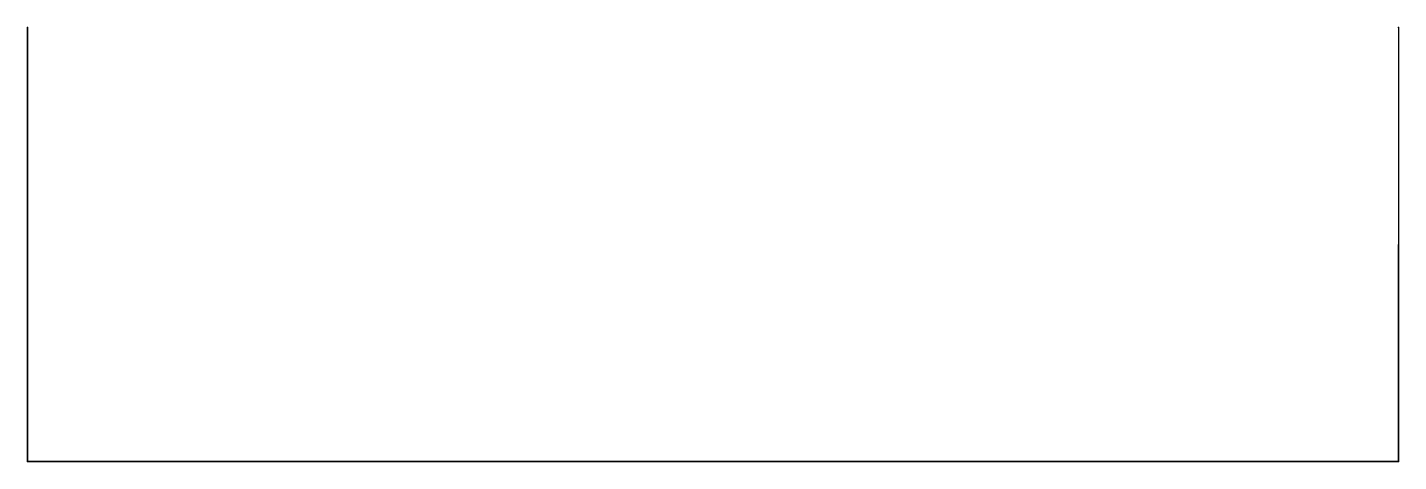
# Model space of a CAD drawing. Header units: millimetres. Extents: x -15.8 to 15.8, y 0 to 10.
import ezdxf

# ---------------------------------------------------------------- set-up
doc = ezdxf.new("R2010")
doc.units = ezdxf.units.MM
doc.header["$MEASUREMENT"] = 0
for name, color, linetype in [('TypeA-1-0.8 v1_front', 7, 'Continuous'), ('TypeA-1-0.8 v1_left', 7, 'Continuous'), ('TypeA-1-0.8 v1_right', 7, 'Continuous')]:
    doc.layers.add(name, color=color, linetype=linetype)

msp = doc.modelspace()

# ---------------------------------------------------------------- linework, layer by layer
at = {"layer": 'TypeA-1-0.8 v1_front'}
for p, q in [((-15.8, 0, 27), (15.8, 0, 27)), ((15.8, 0), (-15.8, 0)), ((-15.8, 0), (-15.8, 0, 27)), ((15.8, 0, 27), (15.8, 0))]:
    msp.add_line(p, q, dxfattribs=at)
at = {"layer": 'TypeA-1-0.8 v1_front', "extrusion": (0, 1, 0)}
for centre, radius in [((7.5, 19), 2), ((7.5, 19), 1.5), ((0, 19), 2), ((0, 19), 1.5), ((-7.5, 19), 2), ((-7.5, 19), 1.5)]:
    msp.add_circle(centre, radius, dxfattribs=at)
at = {"layer": 'TypeA-1-0.8 v1_front'}
msp.add_point((0, 0), dxfattribs=at)
at = {"layer": 'TypeA-1-0.8 v1_left'}
for p, q in [((-15.8, 10), (-15.8, 10, 22)), ((-15.8, 0), (-15.8, 10)), ((-15.8, 5, 27), (-15.8, 0, 27)), ((-15.8, 4.65, -4.5), (-15.8, 4.65)), ((-15.8, 4.65), (-15.8, 3.5)), ((-15.8, 3.5, -4.5), (-15.8, 4.65, -4.5)), ((-15.8, 3.5), (-15.8, 3.5, -4.5)), ((-15.8, 0), (-15.8, 0, 27)), ((-15.8, 0, 27), (-15.8, 0))]:
    msp.add_line(p, q, dxfattribs=at)
at = {"layer": 'TypeA-1-0.8 v1_left', "extrusion": (1, 0, 0)}
msp.add_arc((5, 22, -15.8), 5, 360, 90, dxfattribs=at)
at = {"layer": 'TypeA-1-0.8 v1_left'}
for p in [(-15.8, 10, 27), (-15.8, 0), (-15.8, 0)]:
    msp.add_point(p, dxfattribs=at)
at = {"layer": 'TypeA-1-0.8 v1_right'}
for p, q in [((15.8, 10, 22), (15.8, 10)), ((15.8, 10), (15.8, 0)), ((15.8, 0, 27), (15.8, 5, 27)), ((15.8, 4.65, -4.5), (15.8, 4.65)), ((15.8, 3.5, -4.5), (15.8, 4.65, -4.5)), ((15.8, 4.65), (15.8, 3.5)), ((15.8, 3.5), (15.8, 3.5, -4.5)), ((15.8, 0), (15.8, 0, 27)), ((15.8, 0, 27), (15.8, 0))]:
    msp.add_line(p, q, dxfattribs=at)
at = {"layer": 'TypeA-1-0.8 v1_right', "extrusion": (1, 0, 0)}
msp.add_arc((5, 22, 15.8), 5, 360, 90, dxfattribs=at)
at = {"layer": 'TypeA-1-0.8 v1_right'}
for p in [(15.8, 10, 27), (15.8, 0), (15.8, 0)]:
    msp.add_point(p, dxfattribs=at)

doc.saveas('drawing.dxf')
